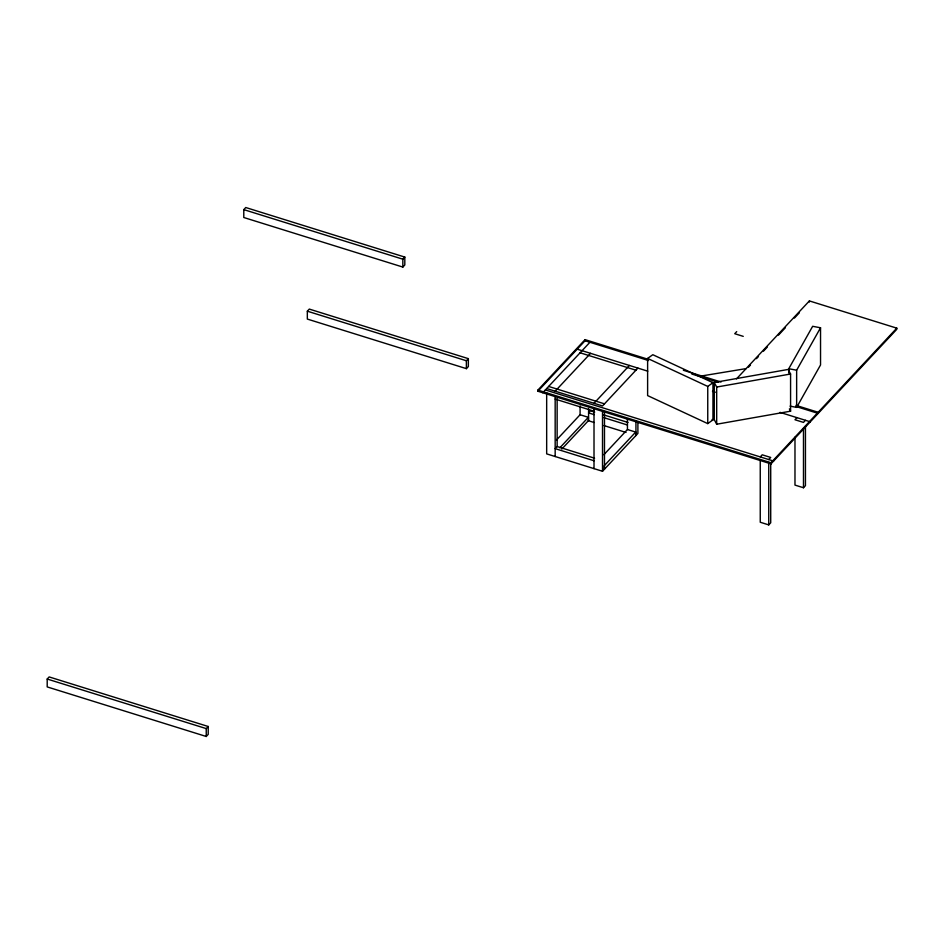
<?xml version="1.0" encoding="UTF-8"?>
<svg xmlns="http://www.w3.org/2000/svg" width="944" height="944" viewBox="0 0 944 944"><rect width="100%" height="100%" fill="white"/><g stroke="black" fill="none" stroke-linecap="round" stroke-linejoin="round"><path stroke-width="1.42" d="M47.2 679.031L47.2 686.913L206.24 736.473L208.211 734.373L208.211 726.491L49.171 676.931L47.2 679.031L206.24 728.591L208.211 726.491M206.24 736.473L206.24 728.591M243.788 209.627L243.788 217.509L402.84 267.069L404.811 264.969L404.811 257.087L245.759 207.527L243.788 209.627L402.84 259.187L404.811 257.087M307.331 311.19L307.331 319.072L466.383 368.644L468.354 366.532L468.354 358.649L309.302 309.089L307.331 311.19L466.383 360.75L468.354 358.649M402.84 267.069L402.84 259.187M466.383 368.644L466.383 360.75M546.67 392.893L546.67 453.875L602.52 471.28L604.479 469.18L604.479 411.549M555.166 456.53L555.166 396.445M594.012 460.743L555.166 448.636L557.137 446.536L557.137 398.427M556.5 439.987L580.088 414.746L580.088 405.967M588.584 420.776L588.584 408.516M594.012 468.637L594.012 408.551M602.52 471.28L602.52 411.749M603.841 454.737L627.441 429.508L627.441 419.171M604.479 469.18L635.937 435.526L635.937 421.118M637.896 421.815L637.896 433.426L635.937 435.526M760.25 459.811L760.25 522.244L768.746 524.888L770.717 522.787L770.717 463.256M768.746 524.888L768.746 462.454M794.978 437.178L794.978 485.098L803.486 487.741L805.444 485.641L805.444 426.11M803.486 487.741L803.486 428.21M788.771 373.022L788.771 368.726L812.654 326.305L820.537 327.78L820.537 364.962L796.642 407.383L790.081 406.144M796.642 407.383L796.642 370.201L820.537 327.78M736.509 378.874L809.386 300.924L896.8 328.158L896.8 329.291L770.988 463.87L537.879 391.229L537.879 390.108L585.056 339.639L648.257 359.334M537.879 391.229L585.056 340.76L585.056 339.639M542.741 392.751L589.917 342.283M555.166 391.194L590.555 353.339M594.012 403.3L629.4 365.446M559.839 447.81L588.348 417.319L580.088 414.746M561.798 449.084L588.348 420.705L588.348 417.319M637.896 368.089L602.52 405.944L546.67 388.539M627.441 429.508L635.69 432.081L604.243 465.722L604.243 469.097M736.709 331.615L734.739 333.716L743.247 336.359M748.474 367.204L750.468 365.068M756.463 358.661L758.457 356.525M763.448 351.18L767.448 346.908M778.434 335.167L785.42 327.686M794.411 318.069L799.403 312.735M760.25 456.908L762.221 454.807L770.717 457.451L768.746 459.551M796.948 417.649L794.978 419.761L803.486 422.405L805.444 420.304M770.988 463.87L770.988 462.749L896.8 328.158M746.114 368.608L701.616 375.96L701.616 377.081M647.619 358.425L652.811 354.708L712.956 382.709L712.956 419.879L707.752 423.608L647.619 395.595L647.619 358.425L707.752 386.426L712.956 382.709M714.266 382.473L788.157 369.446L790.576 374.013L790.576 411.183L716.685 424.222L714.266 419.655L714.266 382.473L716.685 387.052L716.685 424.222M716.685 387.052L790.576 374.013M788.771 368.726L796.642 370.201M683.362 370.272L721.039 382.013M795.969 405.365L818.165 412.28L818.165 413.401L795.969 406.486M585.056 340.76L648.552 360.549M691.834 374.036L718.266 382.273M577.197 349.174L647.749 371.169M712.496 391.335L715.316 392.22M780.063 412.386L810.306 421.815M580.088 352.796L635.937 370.201M548.629 386.438L604.479 403.843M545.361 389.943L773.608 461.073M537.879 390.108L770.988 462.749M555.166 399.076L594.012 411.183M594.708 412.091L590.555 410.793L588.584 412.894L594.13 414.617M603.039 414.676L628.02 422.464M603.853 417.649L627.441 425.001M588.348 420.705L594.13 422.511M603.853 425.532L626.049 432.446M557.137 446.536L594.59 458.206M712.956 419.879L712.13 419.502L712.508 420.21M789.373 408.905L790.576 411.183M712.13 382.332L712.508 383.028M809.386 300.924L809.386 302.056M707.752 386.426L707.752 423.608M635.69 432.081L635.69 435.455"/></g></svg>
